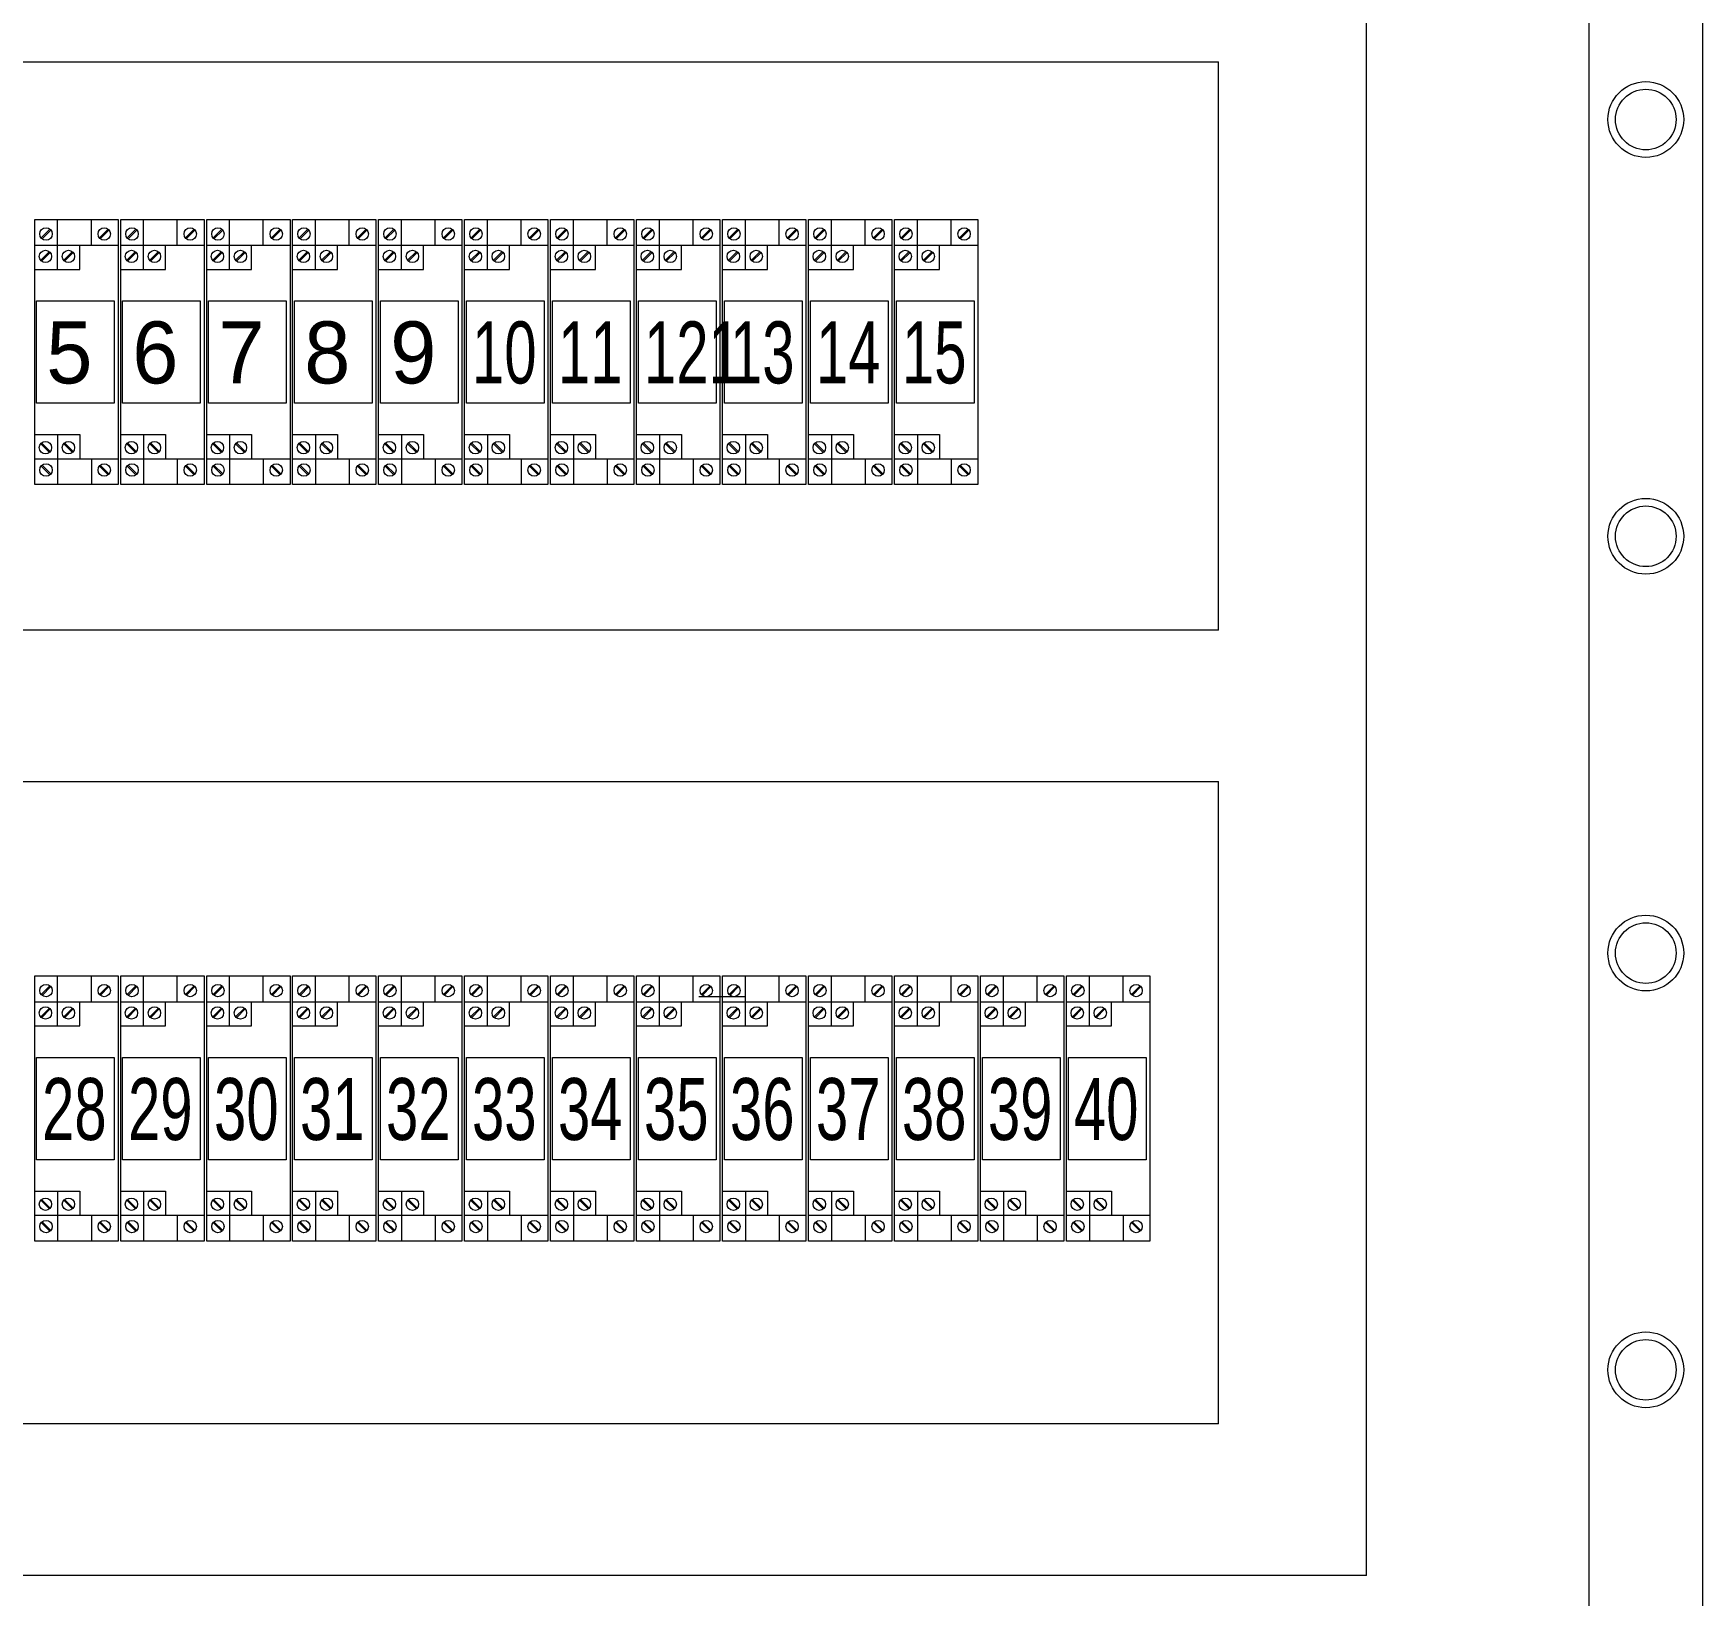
# Model space of a CAD drawing. Header units: millimetres. Extents: x 43457 to 72822, y 60284 to 123188.
# Drawn here: x 44934.1 to 45374.7, y 61870.8 to 62283.1 of the extents above; entities that cross this region are included whole.
import ezdxf

# ---------------------------------------------------------------- set-up
doc = ezdxf.new("R2010")
doc.units = ezdxf.units.MM
doc.header["$LTSCALE"] = 10
doc.layers.add('1轮廓实线层', color=7, linetype='Continuous', lineweight=18)
doc.layers.add('6文字层', color=3, linetype='Continuous', lineweight=18)
doc.styles.add('样式 1', font='SIMYOU.TTF', dxfattribs={"width": 0.9})

msp = doc.modelspace()

# ---------------------------------------------------------------- linework, layer by layer
at = {"layer": '1轮廓实线层'}
for p, q in [((45285.97, 61876.11), (45285.97, 62534.64)), ((44102.53, 62275.64), (45246.97, 62275.64)), ((45246.97, 62125.64), (45246.97, 62275.64)), ((45246.97, 62125.64), (44102.53, 62125.64)), ((44102.53, 62085.64), (45246.97, 62085.64)), ((45246.97, 61916.1), (45246.97, 62085.64)), ((45246.97, 61916.1), (44102.53, 61916.1)), ((45285.97, 61876.11), (44063.53, 61876.11))]:
    msp.add_line(p, q, dxfattribs=at)
at = {"layer": '1轮廓实线层', "lineweight": 13}
for p, q in [((44934.41, 62234.01), (44956.41, 62234.01)), ((44934.41, 62164.01), (44934.41, 62234.01)), ((44940.44, 62228.33), (44940.44, 62234.01)), ((44949.36, 62227.18), (44949.36, 62234.01)), ((44956.41, 62234.01), (44956.41, 62164.01)), ((44957.11, 62234.01), (44979.11, 62234.01)), ((44957.11, 62164.01), (44957.11, 62234.01)), ((44963.14, 62228.33), (44963.14, 62234.01)), ((44972.06, 62227.18), (44972.06, 62234.01)), ((44979.11, 62234.01), (44979.11, 62164.01)), ((44979.81, 62234.01), (45001.81, 62234.01)), ((44979.81, 62164.01), (44979.81, 62234.01)), ((44985.84, 62228.33), (44985.84, 62234.01)), ((44994.76, 62227.18), (44994.76, 62234.01)), ((45001.81, 62234.01), (45001.81, 62164.01)), ((45002.51, 62234.01), (45024.51, 62234.01)), ((45002.51, 62164.01), (45002.51, 62234.01)), ((45008.54, 62228.33), (45008.54, 62234.01)), ((45017.46, 62227.18), (45017.46, 62234.01)), ((45024.51, 62234.01), (45024.51, 62164.01)), ((45025.21, 62234.01), (45047.21, 62234.01)), ((45025.21, 62164.01), (45025.21, 62234.01)), ((45031.24, 62228.33), (45031.24, 62234.01)), ((45040.16, 62227.18), (45040.16, 62234.01)), ((45047.21, 62234.01), (45047.21, 62164.01)), ((45047.91, 62234.01), (45069.91, 62234.01)), ((45047.91, 62164.01), (45047.91, 62234.01)), ((45053.95, 62228.33), (45053.95, 62234.01)), ((45062.86, 62227.18), (45062.86, 62234.01)), ((45069.91, 62234.01), (45069.91, 62164.01)), ((45070.61, 62234.01), (45092.61, 62234.01)), ((45070.61, 62164.01), (45070.61, 62234.01)), ((45076.65, 62228.33), (45076.65, 62234.01)), ((45085.56, 62227.18), (45085.56, 62234.01)), ((45092.61, 62234.01), (45092.61, 62164.01)), ((45093.31, 62234.01), (45115.31, 62234.01)), ((45093.31, 62164.01), (45093.31, 62234.01)), ((45099.35, 62228.33), (45099.35, 62234.01)), ((45108.26, 62227.18), (45108.26, 62234.01)), ((45115.31, 62234.01), (45115.31, 62164.01)), ((45116.01, 62234.01), (45138.01, 62234.01)), ((45116.01, 62164.01), (45116.01, 62234.01)), ((45122.05, 62228.33), (45122.05, 62234.01)), ((45130.96, 62227.18), (45130.96, 62234.01)), ((45138.01, 62234.01), (45138.01, 62164.01)), ((45138.71, 62234.01), (45160.71, 62234.01)), ((45138.71, 62164.01), (45138.71, 62234.01)), ((45144.75, 62228.33), (45144.75, 62234.01)), ((45153.66, 62227.18), (45153.66, 62234.01)), ((45160.71, 62234.01), (45160.71, 62164.01)), ((45161.41, 62234.01), (45183.41, 62234.01)), ((45161.41, 62164.01), (45161.41, 62234.01)), ((45167.45, 62228.33), (45167.45, 62234.01)), ((45176.36, 62227.18), (45176.36, 62234.01)), ((45183.41, 62234.01), (45183.41, 62164.01)), ((44936.14, 62229.11), (44938.44, 62231.41)), ((44936.34, 62228.91), (44938.64, 62231.2)), ((44951.52, 62229.11), (44953.82, 62231.41)), ((44951.72, 62228.91), (44954.02, 62231.2)), ((44958.84, 62229.11), (44961.14, 62231.41)), ((44959.04, 62228.91), (44961.34, 62231.2)), ((44974.22, 62229.11), (44976.52, 62231.41)), ((44974.42, 62228.91), (44976.72, 62231.2)), ((44981.54, 62229.11), (44983.84, 62231.41)), ((44981.74, 62228.91), (44984.04, 62231.2)), ((44996.92, 62229.11), (44999.22, 62231.41)), ((44997.13, 62228.91), (44999.42, 62231.2)), ((45004.24, 62229.11), (45006.54, 62231.41)), ((45004.45, 62228.91), (45006.74, 62231.2)), ((45019.62, 62229.11), (45021.92, 62231.41)), ((45019.83, 62228.91), (45022.12, 62231.2)), ((45026.94, 62229.11), (45029.24, 62231.41)), ((45027.15, 62228.91), (45029.44, 62231.2)), ((45042.32, 62229.11), (45044.62, 62231.41)), ((45042.53, 62228.91), (45044.82, 62231.2)), ((45049.64, 62229.11), (45051.94, 62231.41)), ((45049.85, 62228.91), (45052.14, 62231.2)), ((45065.03, 62229.11), (45067.32, 62231.41)), ((45065.23, 62228.91), (45067.52, 62231.2)), ((45072.35, 62229.11), (45074.64, 62231.41)), ((45072.55, 62228.91), (45074.84, 62231.2)), ((45087.73, 62229.11), (45090.02, 62231.41)), ((45087.93, 62228.91), (45090.23, 62231.2)), ((45095.05, 62229.11), (45097.34, 62231.41)), ((45095.25, 62228.91), (45097.55, 62231.2)), ((45110.43, 62229.11), (45112.72, 62231.41)), ((45110.63, 62228.91), (45112.93, 62231.2)), ((45117.75, 62229.11), (45120.04, 62231.41)), ((45117.95, 62228.91), (45120.25, 62231.2)), ((45133.13, 62229.11), (45135.42, 62231.41)), ((45133.33, 62228.91), (45135.63, 62231.2)), ((45140.45, 62229.11), (45142.74, 62231.41)), ((45140.65, 62228.91), (45142.95, 62231.2)), ((45155.83, 62229.11), (45158.13, 62231.41)), ((45156.03, 62228.91), (45158.33, 62231.2)), ((45163.15, 62229.11), (45165.45, 62231.41)), ((45163.35, 62228.91), (45165.65, 62231.2)), ((45178.53, 62229.11), (45180.83, 62231.41)), ((45178.73, 62228.91), (45181.03, 62231.2)), ((44934.41, 62227.18), (44956.41, 62227.18)), ((44935.99, 62223.21), (44938.29, 62225.5)), ((44936.2, 62223), (44938.49, 62225.3)), ((44940.44, 62220.83), (44940.44, 62228.33)), ((44942.06, 62223.21), (44944.35, 62225.5)), ((44942.26, 62223), (44944.56, 62225.3)), ((44946.28, 62220.83), (44946.28, 62227.18)), ((44957.11, 62227.18), (44979.11, 62227.18)), ((44958.69, 62223.21), (44960.99, 62225.5)), ((44958.9, 62223), (44961.19, 62225.3)), ((44963.14, 62220.83), (44963.14, 62228.33)), ((44964.76, 62223.21), (44967.05, 62225.5)), ((44964.96, 62223), (44967.26, 62225.3)), ((44968.98, 62220.83), (44968.98, 62227.18)), ((44979.81, 62227.18), (45001.81, 62227.18)), ((44981.4, 62223.21), (44983.69, 62225.5)), ((44981.6, 62223), (44983.9, 62225.3)), ((44985.84, 62220.83), (44985.84, 62228.33)), ((44987.46, 62223.21), (44989.76, 62225.5)), ((44987.66, 62223), (44989.96, 62225.3)), ((44991.68, 62220.83), (44991.68, 62227.18)), ((45002.51, 62227.18), (45024.51, 62227.18)), ((45004.1, 62223.21), (45006.39, 62225.5)), ((45004.3, 62223), (45006.6, 62225.3)), ((45008.54, 62220.83), (45008.54, 62228.33)), ((45010.16, 62223.21), (45012.46, 62225.5)), ((45010.36, 62223), (45012.66, 62225.3)), ((45014.38, 62220.83), (45014.38, 62227.18)), ((45025.21, 62227.18), (45047.21, 62227.18)), ((45026.8, 62223.21), (45029.09, 62225.5)), ((45027, 62223), (45029.3, 62225.3)), ((45031.24, 62220.83), (45031.24, 62228.33)), ((45032.86, 62223.21), (45035.16, 62225.5)), ((45033.06, 62223), (45035.36, 62225.3)), ((45037.08, 62220.83), (45037.08, 62227.18)), ((45047.91, 62227.18), (45069.91, 62227.18)), ((45049.5, 62223.21), (45051.8, 62225.5)), ((45049.7, 62223), (45052, 62225.3)), ((45053.95, 62220.83), (45053.95, 62228.33)), ((45055.56, 62223.21), (45057.86, 62225.5)), ((45055.76, 62223), (45058.06, 62225.3)), ((45059.78, 62220.83), (45059.78, 62227.18)), ((45070.61, 62227.18), (45092.61, 62227.18)), ((45072.2, 62223.21), (45074.5, 62225.5)), ((45072.4, 62223), (45074.7, 62225.3)), ((45076.65, 62220.83), (45076.65, 62228.33)), ((45078.26, 62223.21), (45080.56, 62225.5)), ((45078.46, 62223), (45080.76, 62225.3)), ((45082.49, 62220.83), (45082.49, 62227.18)), ((45093.31, 62227.18), (45115.31, 62227.18)), ((45094.9, 62223.21), (45097.2, 62225.5)), ((45095.1, 62223), (45097.4, 62225.3)), ((45099.35, 62220.83), (45099.35, 62228.33)), ((45100.96, 62223.21), (45103.26, 62225.5)), ((45101.16, 62223), (45103.46, 62225.3)), ((45105.19, 62220.83), (45105.19, 62227.18)), ((45116.01, 62227.18), (45138.01, 62227.18)), ((45117.6, 62223.21), (45119.9, 62225.5)), ((45117.8, 62223), (45120.1, 62225.3)), ((45122.05, 62220.83), (45122.05, 62228.33)), ((45123.66, 62223.21), (45125.96, 62225.5)), ((45123.86, 62223), (45126.16, 62225.3)), ((45127.89, 62220.83), (45127.89, 62227.18)), ((45138.71, 62227.18), (45160.71, 62227.18)), ((45140.3, 62223.21), (45142.6, 62225.5)), ((45140.5, 62223), (45142.8, 62225.3)), ((45144.75, 62220.83), (45144.75, 62228.33)), ((45146.36, 62223.21), (45148.66, 62225.5)), ((45146.56, 62223), (45148.86, 62225.3)), ((45150.59, 62220.83), (45150.59, 62227.18)), ((45161.41, 62227.18), (45183.41, 62227.18)), ((45163, 62223.21), (45165.3, 62225.5)), ((45163.2, 62223), (45165.5, 62225.3)), ((45167.45, 62220.83), (45167.45, 62228.33)), ((45169.06, 62223.21), (45171.36, 62225.5)), ((45169.26, 62223), (45171.56, 62225.3)), ((45173.29, 62220.83), (45173.29, 62227.18)), ((44934.41, 62220.83), (44946.28, 62220.83)), ((44957.11, 62220.83), (44968.98, 62220.83)), ((44979.81, 62220.83), (44991.68, 62220.83)), ((45002.51, 62220.83), (45014.38, 62220.83)), ((45025.21, 62220.83), (45037.08, 62220.83)), ((45047.91, 62220.83), (45059.78, 62220.83)), ((45070.61, 62220.83), (45082.49, 62220.83)), ((45093.31, 62220.83), (45105.19, 62220.83)), ((45116.01, 62220.83), (45127.89, 62220.83)), ((45138.71, 62220.83), (45150.59, 62220.83)), ((45161.41, 62220.83), (45173.29, 62220.83)), ((44934.41, 62177.2), (44946.28, 62177.2)), ((44940.44, 62177.2), (44940.44, 62169.7)), ((44946.28, 62177.2), (44946.28, 62170.85)), ((44957.11, 62177.2), (44968.98, 62177.2)), ((44963.14, 62177.2), (44963.14, 62169.7)), ((44968.98, 62177.2), (44968.98, 62170.85)), ((44979.81, 62177.2), (44991.68, 62177.2)), ((44985.84, 62177.2), (44985.84, 62169.7)), ((44991.68, 62177.2), (44991.68, 62170.85)), ((45002.51, 62177.2), (45014.38, 62177.2)), ((45008.54, 62177.2), (45008.54, 62169.7)), ((45014.38, 62177.2), (45014.38, 62170.85)), ((45025.21, 62177.2), (45037.08, 62177.2)), ((45031.24, 62177.2), (45031.24, 62169.7)), ((45037.08, 62177.2), (45037.08, 62170.85)), ((45047.91, 62177.2), (45059.78, 62177.2)), ((45053.95, 62177.2), (45053.95, 62169.7)), ((45059.78, 62177.2), (45059.78, 62170.85)), ((45070.61, 62177.2), (45082.49, 62177.2)), ((45076.65, 62177.2), (45076.65, 62169.7)), ((45082.49, 62177.2), (45082.49, 62170.85)), ((45093.31, 62177.2), (45105.19, 62177.2)), ((45099.35, 62177.2), (45099.35, 62169.7)), ((45105.19, 62177.2), (45105.19, 62170.85)), ((45116.01, 62177.2), (45127.89, 62177.2)), ((45122.05, 62177.2), (45122.05, 62169.7)), ((45127.89, 62177.2), (45127.89, 62170.85)), ((45138.71, 62177.2), (45150.59, 62177.2)), ((45144.75, 62177.2), (45144.75, 62169.7)), ((45150.59, 62177.2), (45150.59, 62170.85)), ((45161.41, 62177.2), (45173.29, 62177.2)), ((45167.45, 62177.2), (45167.45, 62169.7)), ((45173.29, 62177.2), (45173.29, 62170.85)), ((44935.99, 62174.82), (44938.29, 62172.52)), ((44936.2, 62175.02), (44938.49, 62172.73)), ((44942.06, 62174.82), (44944.35, 62172.52)), ((44942.26, 62175.02), (44944.56, 62172.73)), ((44958.69, 62174.82), (44960.99, 62172.52)), ((44958.9, 62175.02), (44961.19, 62172.73)), ((44964.76, 62174.82), (44967.05, 62172.52)), ((44964.96, 62175.02), (44967.26, 62172.73)), ((44981.4, 62174.82), (44983.69, 62172.52)), ((44981.6, 62175.02), (44983.9, 62172.73)), ((44987.46, 62174.82), (44989.76, 62172.52)), ((44987.66, 62175.02), (44989.96, 62172.73)), ((45004.1, 62174.82), (45006.39, 62172.52)), ((45004.3, 62175.02), (45006.6, 62172.73)), ((45010.16, 62174.82), (45012.46, 62172.52)), ((45010.36, 62175.02), (45012.66, 62172.73)), ((45026.8, 62174.82), (45029.09, 62172.52)), ((45027, 62175.02), (45029.3, 62172.73)), ((45032.86, 62174.82), (45035.16, 62172.52)), ((45033.06, 62175.02), (45035.36, 62172.73)), ((45049.5, 62174.82), (45051.8, 62172.52)), ((45049.7, 62175.02), (45052, 62172.73)), ((45055.56, 62174.82), (45057.86, 62172.52)), ((45055.76, 62175.02), (45058.06, 62172.73)), ((45072.2, 62174.82), (45074.5, 62172.52)), ((45072.4, 62175.02), (45074.7, 62172.73)), ((45078.26, 62174.82), (45080.56, 62172.52)), ((45078.46, 62175.02), (45080.76, 62172.73)), ((45094.9, 62174.82), (45097.2, 62172.52)), ((45095.1, 62175.02), (45097.4, 62172.73)), ((45100.96, 62174.82), (45103.26, 62172.52)), ((45101.16, 62175.02), (45103.46, 62172.73)), ((45117.6, 62174.82), (45119.9, 62172.52)), ((45117.8, 62175.02), (45120.1, 62172.73)), ((45123.66, 62174.82), (45125.96, 62172.52)), ((45123.86, 62175.02), (45126.16, 62172.73)), ((45140.3, 62174.82), (45142.6, 62172.52)), ((45140.5, 62175.02), (45142.8, 62172.73)), ((45146.36, 62174.82), (45148.66, 62172.52)), ((45146.56, 62175.02), (45148.86, 62172.73)), ((45163, 62174.82), (45165.3, 62172.52)), ((45163.2, 62175.02), (45165.5, 62172.73)), ((45169.06, 62174.82), (45171.36, 62172.52)), ((45169.26, 62175.02), (45171.56, 62172.73)), ((44934.41, 62170.85), (44956.41, 62170.85)), ((44936.14, 62168.92), (44938.44, 62166.62)), ((44936.34, 62169.12), (44938.64, 62166.83)), ((44940.44, 62169.7), (44940.44, 62164.01)), ((44949.36, 62170.85), (44949.36, 62164.01)), ((44951.52, 62168.92), (44953.82, 62166.62)), ((44951.72, 62169.12), (44954.02, 62166.83)), ((44957.11, 62170.85), (44979.11, 62170.85)), ((44958.84, 62168.92), (44961.14, 62166.62)), ((44959.04, 62169.12), (44961.34, 62166.83)), ((44963.14, 62169.7), (44963.14, 62164.01)), ((44972.06, 62170.85), (44972.06, 62164.01)), ((44974.22, 62168.92), (44976.52, 62166.62)), ((44974.42, 62169.12), (44976.72, 62166.83)), ((44979.81, 62170.85), (45001.81, 62170.85)), ((44981.54, 62168.92), (44983.84, 62166.62)), ((44981.74, 62169.12), (44984.04, 62166.83)), ((44985.84, 62169.7), (44985.84, 62164.01)), ((44994.76, 62170.85), (44994.76, 62164.01)), ((44996.92, 62168.92), (44999.22, 62166.62)), ((44997.13, 62169.12), (44999.42, 62166.83)), ((45002.51, 62170.85), (45024.51, 62170.85)), ((45004.24, 62168.92), (45006.54, 62166.62)), ((45004.45, 62169.12), (45006.74, 62166.83)), ((45008.54, 62169.7), (45008.54, 62164.01)), ((45017.46, 62170.85), (45017.46, 62164.01)), ((45019.62, 62168.92), (45021.92, 62166.62)), ((45019.83, 62169.12), (45022.12, 62166.83)), ((45025.21, 62170.85), (45047.21, 62170.85)), ((45026.94, 62168.92), (45029.24, 62166.62)), ((45027.15, 62169.12), (45029.44, 62166.83)), ((45031.24, 62169.7), (45031.24, 62164.01)), ((45040.16, 62170.85), (45040.16, 62164.01)), ((45042.32, 62168.92), (45044.62, 62166.62)), ((45042.53, 62169.12), (45044.82, 62166.83)), ((45047.91, 62170.85), (45069.91, 62170.85)), ((45049.64, 62168.92), (45051.94, 62166.62)), ((45049.85, 62169.12), (45052.14, 62166.83)), ((45053.95, 62169.7), (45053.95, 62164.01)), ((45062.86, 62170.85), (45062.86, 62164.01)), ((45065.03, 62168.92), (45067.32, 62166.62)), ((45065.23, 62169.12), (45067.52, 62166.83)), ((45070.61, 62170.85), (45092.61, 62170.85)), ((45072.35, 62168.92), (45074.64, 62166.62)), ((45072.55, 62169.12), (45074.84, 62166.83)), ((45076.65, 62169.7), (45076.65, 62164.01)), ((45085.56, 62170.85), (45085.56, 62164.01)), ((45087.73, 62168.92), (45090.02, 62166.62)), ((45087.93, 62169.12), (45090.23, 62166.83)), ((45093.31, 62170.85), (45115.31, 62170.85)), ((45095.05, 62168.92), (45097.34, 62166.62)), ((45095.25, 62169.12), (45097.55, 62166.83)), ((45099.35, 62169.7), (45099.35, 62164.01)), ((45108.26, 62170.85), (45108.26, 62164.01)), ((45110.43, 62168.92), (45112.72, 62166.62)), ((45110.63, 62169.12), (45112.93, 62166.83)), ((45116.01, 62170.85), (45138.01, 62170.85)), ((45117.75, 62168.92), (45120.04, 62166.62)), ((45117.95, 62169.12), (45120.25, 62166.83)), ((45122.05, 62169.7), (45122.05, 62164.01)), ((45130.96, 62170.85), (45130.96, 62164.01)), ((45133.13, 62168.92), (45135.42, 62166.62)), ((45133.33, 62169.12), (45135.63, 62166.83)), ((45138.71, 62170.85), (45160.71, 62170.85)), ((45140.45, 62168.92), (45142.74, 62166.62)), ((45140.65, 62169.12), (45142.95, 62166.83)), ((45144.75, 62169.7), (45144.75, 62164.01)), ((45153.66, 62170.85), (45153.66, 62164.01)), ((45155.83, 62168.92), (45158.13, 62166.62)), ((45156.03, 62169.12), (45158.33, 62166.83)), ((45161.41, 62170.85), (45183.41, 62170.85)), ((45163.15, 62168.92), (45165.45, 62166.62)), ((45163.35, 62169.12), (45165.65, 62166.83)), ((45167.45, 62169.7), (45167.45, 62164.01)), ((45176.36, 62170.85), (45176.36, 62164.01)), ((45178.53, 62168.92), (45180.83, 62166.62)), ((45178.73, 62169.12), (45181.03, 62166.83)), ((44956.41, 62164.01), (44934.41, 62164.01)), ((44979.11, 62164.01), (44957.11, 62164.01)), ((45001.81, 62164.01), (44979.81, 62164.01)), ((45024.51, 62164.01), (45002.51, 62164.01)), ((45047.21, 62164.01), (45025.21, 62164.01)), ((45069.91, 62164.01), (45047.91, 62164.01)), ((45092.61, 62164.01), (45070.61, 62164.01)), ((45115.31, 62164.01), (45093.31, 62164.01)), ((45138.01, 62164.01), (45116.01, 62164.01)), ((45160.71, 62164.01), (45138.71, 62164.01)), ((45183.41, 62164.01), (45161.41, 62164.01)), ((44934.41, 62034.32), (44956.41, 62034.32)), ((44934.41, 61964.32), (44934.41, 62034.32)), ((44936.14, 62029.41), (44938.44, 62031.71)), ((44936.34, 62029.21), (44938.64, 62031.51)), ((44940.44, 62028.64), (44940.44, 62034.32)), ((44949.36, 62027.49), (44949.36, 62034.32)), ((44951.52, 62029.41), (44953.82, 62031.71)), ((44951.72, 62029.21), (44954.02, 62031.51)), ((44956.41, 62034.32), (44956.41, 61964.32)), ((44957.11, 62034.32), (44979.11, 62034.32)), ((44957.11, 61964.32), (44957.11, 62034.32)), ((44958.84, 62029.41), (44961.14, 62031.71)), ((44959.04, 62029.21), (44961.34, 62031.51)), ((44963.14, 62028.64), (44963.14, 62034.32)), ((44972.06, 62027.49), (44972.06, 62034.32)), ((44974.22, 62029.41), (44976.52, 62031.71)), ((44974.42, 62029.21), (44976.72, 62031.51)), ((44979.11, 62034.32), (44979.11, 61964.32)), ((44979.81, 62034.32), (45001.81, 62034.32)), ((44979.81, 61964.32), (44979.81, 62034.32)), ((44981.54, 62029.41), (44983.84, 62031.71)), ((44981.74, 62029.21), (44984.04, 62031.51)), ((44985.84, 62028.64), (44985.84, 62034.32)), ((44994.76, 62027.49), (44994.76, 62034.32)), ((44996.92, 62029.41), (44999.22, 62031.71)), ((44997.13, 62029.21), (44999.42, 62031.51)), ((45001.81, 62034.32), (45001.81, 61964.32)), ((45002.51, 62034.32), (45024.51, 62034.32)), ((45002.51, 61964.32), (45002.51, 62034.32)), ((45004.24, 62029.41), (45006.54, 62031.71)), ((45004.45, 62029.21), (45006.74, 62031.51)), ((45008.54, 62028.64), (45008.54, 62034.32)), ((45017.46, 62027.49), (45017.46, 62034.32)), ((45019.62, 62029.41), (45021.92, 62031.71)), ((45019.83, 62029.21), (45022.12, 62031.51)), ((45024.51, 62034.32), (45024.51, 61964.32)), ((45025.21, 62034.32), (45047.21, 62034.32)), ((45025.21, 61964.32), (45025.21, 62034.32)), ((45026.94, 62029.41), (45029.24, 62031.71)), ((45027.15, 62029.21), (45029.44, 62031.51)), ((45031.24, 62028.64), (45031.24, 62034.32)), ((45040.16, 62027.49), (45040.16, 62034.32)), ((45042.32, 62029.41), (45044.62, 62031.71)), ((45042.53, 62029.21), (45044.82, 62031.51)), ((45047.21, 62034.32), (45047.21, 61964.32)), ((45047.91, 62034.32), (45069.91, 62034.32)), ((45047.91, 61964.32), (45047.91, 62034.32)), ((45049.64, 62029.41), (45051.94, 62031.71)), ((45049.85, 62029.21), (45052.14, 62031.51)), ((45053.95, 62028.64), (45053.95, 62034.32)), ((45062.86, 62027.49), (45062.86, 62034.32)), ((45065.03, 62029.41), (45067.32, 62031.71)), ((45065.23, 62029.21), (45067.52, 62031.51)), ((45069.91, 62034.32), (45069.91, 61964.32)), ((45070.61, 62034.32), (45092.61, 62034.32)), ((45070.61, 61964.32), (45070.61, 62034.32)), ((45072.35, 62029.41), (45074.64, 62031.71)), ((45072.55, 62029.21), (45074.84, 62031.51)), ((45076.65, 62028.64), (45076.65, 62034.32)), ((45085.56, 62027.49), (45085.56, 62034.32)), ((45087.73, 62029.41), (45090.02, 62031.71)), ((45087.93, 62029.21), (45090.23, 62031.51)), ((45092.61, 62034.32), (45092.61, 61964.32)), ((45093.31, 62034.32), (45115.31, 62034.32)), ((45093.31, 61964.32), (45093.31, 62034.32)), ((45095.05, 62029.41), (45097.34, 62031.71)), ((45095.25, 62029.21), (45097.55, 62031.51)), ((45099.35, 62028.64), (45099.35, 62034.32)), ((45108.26, 62027.49), (45108.26, 62034.32)), ((45110.43, 62029.41), (45112.72, 62031.71)), ((45110.63, 62029.21), (45112.93, 62031.51)), ((45115.31, 62034.32), (45115.31, 61964.32)), ((45116.01, 62034.32), (45138.01, 62034.32)), ((45116.01, 61964.32), (45116.01, 62034.32)), ((45117.75, 62029.41), (45120.04, 62031.71)), ((45117.95, 62029.21), (45120.25, 62031.51)), ((45122.05, 62028.64), (45122.05, 62034.32)), ((45130.96, 62027.49), (45130.96, 62034.32)), ((45133.13, 62029.41), (45135.42, 62031.71)), ((45133.33, 62029.21), (45135.63, 62031.51)), ((45138.01, 62034.32), (45138.01, 61964.32)), ((45138.71, 62034.32), (45160.71, 62034.32)), ((45138.71, 61964.32), (45138.71, 62034.32)), ((45140.45, 62029.41), (45142.74, 62031.71)), ((45140.65, 62029.21), (45142.95, 62031.51)), ((45144.75, 62028.64), (45144.75, 62034.32)), ((45153.66, 62027.49), (45153.66, 62034.32)), ((45155.83, 62029.41), (45158.13, 62031.71)), ((45156.03, 62029.21), (45158.33, 62031.51)), ((45160.71, 62034.32), (45160.71, 61964.32)), ((45161.41, 62034.32), (45183.41, 62034.32)), ((45161.41, 61964.32), (45161.41, 62034.32)), ((45163.15, 62029.41), (45165.45, 62031.71)), ((45163.35, 62029.21), (45165.65, 62031.51)), ((45167.45, 62028.64), (45167.45, 62034.32)), ((45176.36, 62027.49), (45176.36, 62034.32)), ((45178.53, 62029.41), (45180.83, 62031.71)), ((45178.73, 62029.21), (45181.03, 62031.51)), ((45183.41, 62034.32), (45183.41, 61964.32)), ((45184.11, 62034.32), (45206.11, 62034.32)), ((45184.11, 61964.32), (45184.11, 62034.32)), ((45185.85, 62029.41), (45188.15, 62031.71)), ((45186.05, 62029.21), (45188.35, 62031.51)), ((45190.15, 62028.64), (45190.15, 62034.32)), ((45199.06, 62027.49), (45199.06, 62034.32)), ((45201.23, 62029.41), (45203.53, 62031.71)), ((45201.43, 62029.21), (45203.73, 62031.51)), ((45206.11, 62034.32), (45206.11, 61964.32)), ((45206.81, 62034.32), (45228.81, 62034.32)), ((45206.81, 61964.32), (45206.81, 62034.32)), ((45208.55, 62029.41), (45210.85, 62031.71)), ((45208.75, 62029.21), (45211.05, 62031.51)), ((45212.85, 62028.64), (45212.85, 62034.32)), ((45221.76, 62027.49), (45221.76, 62034.32)), ((45223.93, 62029.41), (45226.23, 62031.71)), ((45224.13, 62029.21), (45226.43, 62031.51)), ((45228.81, 62034.32), (45228.81, 61964.32)), ((44934.41, 62027.49), (44956.41, 62027.49)), ((44940.44, 62021.14), (44940.44, 62028.64)), ((44946.28, 62021.14), (44946.28, 62027.49)), ((44957.11, 62027.49), (44979.11, 62027.49)), ((44963.14, 62021.14), (44963.14, 62028.64)), ((44968.98, 62021.14), (44968.98, 62027.49)), ((44979.81, 62027.49), (45001.81, 62027.49)), ((44985.84, 62021.14), (44985.84, 62028.64)), ((44991.68, 62021.14), (44991.68, 62027.49)), ((45002.51, 62027.49), (45024.51, 62027.49)), ((45008.54, 62021.14), (45008.54, 62028.64)), ((45014.38, 62021.14), (45014.38, 62027.49)), ((45025.21, 62027.49), (45047.21, 62027.49)), ((45031.24, 62021.14), (45031.24, 62028.64)), ((45037.08, 62021.14), (45037.08, 62027.49)), ((45047.91, 62027.49), (45069.91, 62027.49)), ((45053.95, 62021.14), (45053.95, 62028.64)), ((45059.78, 62021.14), (45059.78, 62027.49)), ((45070.61, 62027.49), (45092.61, 62027.49)), ((45076.65, 62021.14), (45076.65, 62028.64)), ((45082.49, 62021.14), (45082.49, 62027.49)), ((45093.31, 62027.49), (45115.31, 62027.49)), ((45099.35, 62021.14), (45099.35, 62028.64)), ((45105.19, 62021.14), (45105.19, 62027.49)), ((45118.72, 62028.78), (45109.72, 62028.78)), ((45119.96, 62028.78), (45110.96, 62028.78)), ((45122, 62028.78), (45113, 62028.78)), ((45116.01, 62027.49), (45138.01, 62027.49)), ((45122.05, 62021.14), (45122.05, 62028.64)), ((45127.89, 62021.14), (45127.89, 62027.49)), ((45138.71, 62027.49), (45160.71, 62027.49)), ((45144.75, 62021.14), (45144.75, 62028.64)), ((45150.59, 62021.14), (45150.59, 62027.49)), ((45161.41, 62027.49), (45183.41, 62027.49)), ((45167.45, 62021.14), (45167.45, 62028.64)), ((45173.29, 62021.14), (45173.29, 62027.49)), ((45184.11, 62027.49), (45206.11, 62027.49)), ((45190.15, 62021.14), (45190.15, 62028.64)), ((45195.99, 62021.14), (45195.99, 62027.49)), ((45206.81, 62027.49), (45228.81, 62027.49)), ((45212.85, 62021.14), (45212.85, 62028.64)), ((45218.69, 62021.14), (45218.69, 62027.49)), ((44935.99, 62023.51), (44938.29, 62025.81)), ((44936.2, 62023.31), (44938.49, 62025.61)), ((44942.06, 62023.51), (44944.35, 62025.81)), ((44942.26, 62023.31), (44944.56, 62025.61)), ((44958.69, 62023.51), (44960.99, 62025.81)), ((44958.9, 62023.31), (44961.19, 62025.61)), ((44964.76, 62023.51), (44967.05, 62025.81)), ((44964.96, 62023.31), (44967.26, 62025.61)), ((44981.4, 62023.51), (44983.69, 62025.81)), ((44981.6, 62023.31), (44983.9, 62025.61)), ((44987.46, 62023.51), (44989.76, 62025.81)), ((44987.66, 62023.31), (44989.96, 62025.61)), ((45004.1, 62023.51), (45006.39, 62025.81)), ((45004.3, 62023.31), (45006.6, 62025.61)), ((45010.16, 62023.51), (45012.46, 62025.81)), ((45010.36, 62023.31), (45012.66, 62025.61)), ((45026.8, 62023.51), (45029.09, 62025.81)), ((45027, 62023.31), (45029.3, 62025.61)), ((45032.86, 62023.51), (45035.16, 62025.81)), ((45033.06, 62023.31), (45035.36, 62025.61)), ((45049.5, 62023.51), (45051.8, 62025.81)), ((45049.7, 62023.31), (45052, 62025.61)), ((45055.56, 62023.51), (45057.86, 62025.81)), ((45055.76, 62023.31), (45058.06, 62025.61)), ((45072.2, 62023.51), (45074.5, 62025.81)), ((45072.4, 62023.31), (45074.7, 62025.61)), ((45078.26, 62023.51), (45080.56, 62025.81)), ((45078.46, 62023.31), (45080.76, 62025.61)), ((45094.9, 62023.51), (45097.2, 62025.81)), ((45095.1, 62023.31), (45097.4, 62025.61)), ((45100.96, 62023.51), (45103.26, 62025.81)), ((45101.16, 62023.31), (45103.46, 62025.61)), ((45117.6, 62023.51), (45119.9, 62025.81)), ((45117.8, 62023.31), (45120.1, 62025.61)), ((45123.66, 62023.51), (45125.96, 62025.81)), ((45123.86, 62023.31), (45126.16, 62025.61)), ((45140.3, 62023.51), (45142.6, 62025.81)), ((45140.5, 62023.31), (45142.8, 62025.61)), ((45146.36, 62023.51), (45148.66, 62025.81)), ((45146.56, 62023.31), (45148.86, 62025.61)), ((45163, 62023.51), (45165.3, 62025.81)), ((45163.2, 62023.31), (45165.5, 62025.61)), ((45169.06, 62023.51), (45171.36, 62025.81)), ((45169.26, 62023.31), (45171.56, 62025.61)), ((45185.7, 62023.51), (45188, 62025.81)), ((45185.9, 62023.31), (45188.2, 62025.61)), ((45191.76, 62023.51), (45194.06, 62025.81)), ((45191.96, 62023.31), (45194.26, 62025.61)), ((45208.4, 62023.51), (45210.7, 62025.81)), ((45208.6, 62023.31), (45210.9, 62025.61)), ((45214.46, 62023.51), (45216.76, 62025.81)), ((45214.66, 62023.31), (45216.96, 62025.61)), ((44934.41, 62021.14), (44946.28, 62021.14)), ((44957.11, 62021.14), (44968.98, 62021.14)), ((44979.81, 62021.14), (44991.68, 62021.14)), ((45002.51, 62021.14), (45014.38, 62021.14)), ((45025.21, 62021.14), (45037.08, 62021.14)), ((45047.91, 62021.14), (45059.78, 62021.14)), ((45070.61, 62021.14), (45082.49, 62021.14)), ((45093.31, 62021.14), (45105.19, 62021.14)), ((45116.01, 62021.14), (45127.89, 62021.14)), ((45138.71, 62021.14), (45150.59, 62021.14)), ((45161.41, 62021.14), (45173.29, 62021.14)), ((45184.11, 62021.14), (45195.99, 62021.14)), ((45206.81, 62021.14), (45218.69, 62021.14)), ((44934.41, 61977.5), (44946.28, 61977.5)), ((44935.99, 61975.13), (44938.29, 61972.83)), ((44936.2, 61975.33), (44938.49, 61973.03)), ((44940.44, 61977.5), (44940.44, 61970.01)), ((44942.06, 61975.13), (44944.35, 61972.83)), ((44942.26, 61975.33), (44944.56, 61973.03)), ((44946.28, 61977.5), (44946.28, 61971.16)), ((44957.11, 61977.5), (44968.98, 61977.5)), ((44958.69, 61975.13), (44960.99, 61972.83)), ((44958.9, 61975.33), (44961.19, 61973.03)), ((44963.14, 61977.5), (44963.14, 61970.01)), ((44964.76, 61975.13), (44967.05, 61972.83)), ((44964.96, 61975.33), (44967.26, 61973.03)), ((44968.98, 61977.5), (44968.98, 61971.16)), ((44979.81, 61977.5), (44991.68, 61977.5)), ((44981.4, 61975.13), (44983.69, 61972.83)), ((44981.6, 61975.33), (44983.9, 61973.03)), ((44985.84, 61977.5), (44985.84, 61970.01)), ((44987.46, 61975.13), (44989.76, 61972.83)), ((44987.66, 61975.33), (44989.96, 61973.03)), ((44991.68, 61977.5), (44991.68, 61971.16)), ((45002.51, 61977.5), (45014.38, 61977.5)), ((45004.1, 61975.13), (45006.39, 61972.83)), ((45004.3, 61975.33), (45006.6, 61973.03)), ((45008.54, 61977.5), (45008.54, 61970.01)), ((45010.16, 61975.13), (45012.46, 61972.83)), ((45010.36, 61975.33), (45012.66, 61973.03)), ((45014.38, 61977.5), (45014.38, 61971.16)), ((45025.21, 61977.5), (45037.08, 61977.5)), ((45026.8, 61975.13), (45029.09, 61972.83)), ((45027, 61975.33), (45029.3, 61973.03)), ((45031.24, 61977.5), (45031.24, 61970.01)), ((45032.86, 61975.13), (45035.16, 61972.83)), ((45033.06, 61975.33), (45035.36, 61973.03)), ((45037.08, 61977.5), (45037.08, 61971.16)), ((45047.91, 61977.5), (45059.78, 61977.5)), ((45049.5, 61975.13), (45051.8, 61972.83)), ((45049.7, 61975.33), (45052, 61973.03)), ((45053.95, 61977.5), (45053.95, 61970.01)), ((45055.56, 61975.13), (45057.86, 61972.83)), ((45055.76, 61975.33), (45058.06, 61973.03)), ((45059.78, 61977.5), (45059.78, 61971.16)), ((45070.61, 61977.5), (45082.49, 61977.5)), ((45072.2, 61975.13), (45074.5, 61972.83)), ((45072.4, 61975.33), (45074.7, 61973.03)), ((45076.65, 61977.5), (45076.65, 61970.01)), ((45078.26, 61975.13), (45080.56, 61972.83)), ((45078.46, 61975.33), (45080.76, 61973.03)), ((45082.49, 61977.5), (45082.49, 61971.16)), ((45093.31, 61977.5), (45105.19, 61977.5)), ((45094.9, 61975.13), (45097.2, 61972.83)), ((45095.1, 61975.33), (45097.4, 61973.03)), ((45099.35, 61977.5), (45099.35, 61970.01)), ((45100.96, 61975.13), (45103.26, 61972.83)), ((45101.16, 61975.33), (45103.46, 61973.03)), ((45105.19, 61977.5), (45105.19, 61971.16)), ((45116.01, 61977.5), (45127.89, 61977.5)), ((45117.6, 61975.13), (45119.9, 61972.83)), ((45117.8, 61975.33), (45120.1, 61973.03)), ((45122.05, 61977.5), (45122.05, 61970.01)), ((45123.66, 61975.13), (45125.96, 61972.83)), ((45123.86, 61975.33), (45126.16, 61973.03)), ((45127.89, 61977.5), (45127.89, 61971.16)), ((45138.71, 61977.5), (45150.59, 61977.5)), ((45140.3, 61975.13), (45142.6, 61972.83)), ((45140.5, 61975.33), (45142.8, 61973.03)), ((45144.75, 61977.5), (45144.75, 61970.01)), ((45146.36, 61975.13), (45148.66, 61972.83)), ((45146.56, 61975.33), (45148.86, 61973.03)), ((45150.59, 61977.5), (45150.59, 61971.16)), ((45161.41, 61977.5), (45173.29, 61977.5)), ((45163, 61975.13), (45165.3, 61972.83)), ((45163.2, 61975.33), (45165.5, 61973.03)), ((45167.45, 61977.5), (45167.45, 61970.01)), ((45169.06, 61975.13), (45171.36, 61972.83)), ((45169.26, 61975.33), (45171.56, 61973.03)), ((45173.29, 61977.5), (45173.29, 61971.16)), ((45184.11, 61977.5), (45195.99, 61977.5)), ((45185.7, 61975.13), (45188, 61972.83)), ((45185.9, 61975.33), (45188.2, 61973.03)), ((45190.15, 61977.5), (45190.15, 61970.01)), ((45191.76, 61975.13), (45194.06, 61972.83)), ((45191.96, 61975.33), (45194.26, 61973.03)), ((45195.99, 61977.5), (45195.99, 61971.16)), ((45206.81, 61977.5), (45218.69, 61977.5)), ((45208.4, 61975.13), (45210.7, 61972.83)), ((45208.6, 61975.33), (45210.9, 61973.03)), ((45212.85, 61977.5), (45212.85, 61970.01)), ((45214.46, 61975.13), (45216.76, 61972.83)), ((45214.66, 61975.33), (45216.96, 61973.03)), ((45218.69, 61977.5), (45218.69, 61971.16)), ((44934.41, 61971.16), (44956.41, 61971.16)), ((44940.44, 61970.01), (44940.44, 61964.32)), ((44949.36, 61971.16), (44949.36, 61964.32)), ((44957.11, 61971.16), (44979.11, 61971.16)), ((44963.14, 61970.01), (44963.14, 61964.32)), ((44972.06, 61971.16), (44972.06, 61964.32)), ((44979.81, 61971.16), (45001.81, 61971.16)), ((44985.84, 61970.01), (44985.84, 61964.32)), ((44994.76, 61971.16), (44994.76, 61964.32)), ((45002.51, 61971.16), (45024.51, 61971.16)), ((45008.54, 61970.01), (45008.54, 61964.32)), ((45017.46, 61971.16), (45017.46, 61964.32)), ((45025.21, 61971.16), (45047.21, 61971.16)), ((45031.24, 61970.01), (45031.24, 61964.32)), ((45040.16, 61971.16), (45040.16, 61964.32)), ((45047.91, 61971.16), (45069.91, 61971.16)), ((45053.95, 61970.01), (45053.95, 61964.32)), ((45062.86, 61971.16), (45062.86, 61964.32)), ((45070.61, 61971.16), (45092.61, 61971.16)), ((45076.65, 61970.01), (45076.65, 61964.32)), ((45085.56, 61971.16), (45085.56, 61964.32)), ((45093.31, 61971.16), (45115.31, 61971.16)), ((45099.35, 61970.01), (45099.35, 61964.32)), ((45108.26, 61971.16), (45108.26, 61964.32)), ((45116.01, 61971.16), (45138.01, 61971.16)), ((45122.05, 61970.01), (45122.05, 61964.32)), ((45130.96, 61971.16), (45130.96, 61964.32)), ((45138.71, 61971.16), (45160.71, 61971.16)), ((45144.75, 61970.01), (45144.75, 61964.32)), ((45153.66, 61971.16), (45153.66, 61964.32)), ((45161.41, 61971.16), (45183.41, 61971.16)), ((45167.45, 61970.01), (45167.45, 61964.32)), ((45176.36, 61971.16), (45176.36, 61964.32)), ((45184.11, 61971.16), (45206.11, 61971.16)), ((45190.15, 61970.01), (45190.15, 61964.32)), ((45199.06, 61971.16), (45199.06, 61964.32)), ((45206.81, 61971.16), (45228.81, 61971.16)), ((45212.85, 61970.01), (45212.85, 61964.32)), ((45221.76, 61971.16), (45221.76, 61964.32)), ((44936.14, 61969.23), (44938.44, 61966.93)), ((44936.34, 61969.43), (44938.64, 61967.13)), ((44951.52, 61969.23), (44953.82, 61966.93)), ((44951.72, 61969.43), (44954.02, 61967.13)), ((44958.84, 61969.23), (44961.14, 61966.93)), ((44959.04, 61969.43), (44961.34, 61967.13)), ((44974.22, 61969.23), (44976.52, 61966.93)), ((44974.42, 61969.43), (44976.72, 61967.13)), ((44981.54, 61969.23), (44983.84, 61966.93)), ((44981.74, 61969.43), (44984.04, 61967.13)), ((44996.92, 61969.23), (44999.22, 61966.93)), ((44997.13, 61969.43), (44999.42, 61967.13)), ((45004.24, 61969.23), (45006.54, 61966.93)), ((45004.45, 61969.43), (45006.74, 61967.13)), ((45019.62, 61969.23), (45021.92, 61966.93)), ((45019.83, 61969.43), (45022.12, 61967.13)), ((45026.94, 61969.23), (45029.24, 61966.93)), ((45027.15, 61969.43), (45029.44, 61967.13)), ((45042.32, 61969.23), (45044.62, 61966.93)), ((45042.53, 61969.43), (45044.82, 61967.13)), ((45049.64, 61969.23), (45051.94, 61966.93)), ((45049.85, 61969.43), (45052.14, 61967.13)), ((45065.03, 61969.23), (45067.32, 61966.93)), ((45065.23, 61969.43), (45067.52, 61967.13)), ((45072.35, 61969.23), (45074.64, 61966.93)), ((45072.55, 61969.43), (45074.84, 61967.13)), ((45087.73, 61969.23), (45090.02, 61966.93)), ((45087.93, 61969.43), (45090.23, 61967.13)), ((45095.05, 61969.23), (45097.34, 61966.93)), ((45095.25, 61969.43), (45097.55, 61967.13)), ((45110.43, 61969.23), (45112.72, 61966.93)), ((45110.63, 61969.43), (45112.93, 61967.13)), ((45117.75, 61969.23), (45120.04, 61966.93)), ((45117.95, 61969.43), (45120.25, 61967.13)), ((45133.13, 61969.23), (45135.42, 61966.93)), ((45133.33, 61969.43), (45135.63, 61967.13)), ((45140.45, 61969.23), (45142.74, 61966.93)), ((45140.65, 61969.43), (45142.95, 61967.13)), ((45155.83, 61969.23), (45158.13, 61966.93)), ((45156.03, 61969.43), (45158.33, 61967.13)), ((45163.15, 61969.23), (45165.45, 61966.93)), ((45163.35, 61969.43), (45165.65, 61967.13)), ((45178.53, 61969.23), (45180.83, 61966.93)), ((45178.73, 61969.43), (45181.03, 61967.13)), ((45185.85, 61969.23), (45188.15, 61966.93)), ((45186.05, 61969.43), (45188.35, 61967.13)), ((45201.23, 61969.23), (45203.53, 61966.93)), ((45201.43, 61969.43), (45203.73, 61967.13)), ((45208.55, 61969.23), (45210.85, 61966.93)), ((45208.75, 61969.43), (45211.05, 61967.13)), ((45223.93, 61969.23), (45226.23, 61966.93)), ((45224.13, 61969.43), (45226.43, 61967.13)), ((44956.41, 61964.32), (44934.41, 61964.32)), ((44979.11, 61964.32), (44957.11, 61964.32)), ((45001.81, 61964.32), (44979.81, 61964.32)), ((45024.51, 61964.32), (45002.51, 61964.32)), ((45047.21, 61964.32), (45025.21, 61964.32)), ((45069.91, 61964.32), (45047.91, 61964.32)), ((45092.61, 61964.32), (45070.61, 61964.32)), ((45115.31, 61964.32), (45093.31, 61964.32)), ((45138.01, 61964.32), (45116.01, 61964.32)), ((45160.71, 61964.32), (45138.71, 61964.32)), ((45183.41, 61964.32), (45161.41, 61964.32)), ((45206.11, 61964.32), (45184.11, 61964.32)), ((45228.81, 61964.32), (45206.81, 61964.32))]:
    msp.add_line(p, q, dxfattribs=at)
at = {"layer": '1轮廓实线层'}
for points in [[(45364.75, 62605.37, -0.414214), (45374.75, 62595.37), (45374.75, 61815.37, -0.414214), (45364.75, 61805.37)], [(45334.75, 62575.37, -0.414214), (45344.75, 62565.37), (45344.75, 61845.37, -0.414214), (45334.75, 61835.37)]]:
    msp.add_lwpolyline(points, format="xyb", dxfattribs=at)
at = {"layer": '1轮廓实线层', "lineweight": 13}
for points in [[(44934.89, 62212.53), (44955.41, 62212.53), (44955.41, 62185.5), (44934.89, 62185.5)], [(44957.6, 62212.53), (44978.11, 62212.53), (44978.11, 62185.5), (44957.6, 62185.5)], [(44980.3, 62212.53), (45000.81, 62212.53), (45000.81, 62185.5), (44980.3, 62185.5)], [(45003, 62212.53), (45023.51, 62212.53), (45023.51, 62185.5), (45003, 62185.5)], [(45025.7, 62212.53), (45046.21, 62212.53), (45046.21, 62185.5), (45025.7, 62185.5)], [(45048.4, 62212.53), (45068.91, 62212.53), (45068.91, 62185.5), (45048.4, 62185.5)], [(45071.1, 62212.53), (45091.61, 62212.53), (45091.61, 62185.5), (45071.1, 62185.5)], [(45093.8, 62212.53), (45114.31, 62212.53), (45114.31, 62185.5), (45093.8, 62185.5)], [(45116.5, 62212.53), (45137.01, 62212.53), (45137.01, 62185.5), (45116.5, 62185.5)], [(45139.2, 62212.53), (45159.71, 62212.53), (45159.71, 62185.5), (45139.2, 62185.5)], [(45161.9, 62212.53), (45182.41, 62212.53), (45182.41, 62185.5), (45161.9, 62185.5)], [(44934.89, 62012.84), (44955.41, 62012.84), (44955.41, 61985.81), (44934.89, 61985.81)], [(44957.6, 62012.84), (44978.11, 62012.84), (44978.11, 61985.81), (44957.6, 61985.81)], [(44980.3, 62012.84), (45000.81, 62012.84), (45000.81, 61985.81), (44980.3, 61985.81)], [(45003, 62012.84), (45023.51, 62012.84), (45023.51, 61985.81), (45003, 61985.81)], [(45025.7, 62012.84), (45046.21, 62012.84), (45046.21, 61985.81), (45025.7, 61985.81)], [(45048.4, 62012.84), (45068.91, 62012.84), (45068.91, 61985.81), (45048.4, 61985.81)], [(45071.1, 62012.84), (45091.61, 62012.84), (45091.61, 61985.81), (45071.1, 61985.81)], [(45093.8, 62012.84), (45114.31, 62012.84), (45114.31, 61985.81), (45093.8, 61985.81)], [(45116.5, 62012.84), (45137.01, 62012.84), (45137.01, 61985.81), (45116.5, 61985.81)], [(45139.2, 62012.84), (45159.71, 62012.84), (45159.71, 61985.81), (45139.2, 61985.81)], [(45161.9, 62012.84), (45182.41, 62012.84), (45182.41, 61985.81), (45161.9, 61985.81)], [(45184.6, 62012.84), (45205.11, 62012.84), (45205.11, 61985.81), (45184.6, 61985.81)], [(45207.3, 62012.84), (45227.81, 62012.84), (45227.81, 61985.81), (45207.3, 61985.81)]]:
    msp.add_lwpolyline(points, close=True, dxfattribs=at)
at = {"layer": '1轮廓实线层'}
for centre, radius in [((45359.75, 62260.37), 10), ((45359.75, 62260.37), 8), ((45359.75, 62150.37), 10), ((45359.75, 62150.37), 8), ((45359.75, 62040.37), 10), ((45359.75, 62040.37), 8), ((45359.75, 61930.37), 10), ((45359.75, 61930.37), 8)]:
    msp.add_circle(centre, radius, dxfattribs=at)
at = {"layer": '1轮廓实线层', "lineweight": 13}
for centre in [(44937.39, 62230.16), (44952.77, 62230.16), (44960.09, 62230.16), (44975.47, 62230.16), (44982.79, 62230.16), (44998.17, 62230.16), (45005.49, 62230.16), (45020.87, 62230.16), (45028.19, 62230.16), (45043.57, 62230.16), (45050.89, 62230.16), (45066.27, 62230.16), (45073.59, 62230.16), (45088.98, 62230.16), (45096.3, 62230.16), (45111.68, 62230.16), (45119, 62230.16), (45134.38, 62230.16), (45141.7, 62230.16), (45157.08, 62230.16), (45164.4, 62230.16), (45179.78, 62230.16), (44937.24, 62224.25), (44943.31, 62224.25), (44959.94, 62224.25), (44966.01, 62224.25), (44982.65, 62224.25), (44988.71, 62224.25), (45005.35, 62224.25), (45011.41, 62224.25), (45028.05, 62224.25), (45034.11, 62224.25), (45050.75, 62224.25), (45056.81, 62224.25), (45073.45, 62224.25), (45079.51, 62224.25), (45096.15, 62224.25), (45102.21, 62224.25), (45118.85, 62224.25), (45124.91, 62224.25), (45141.55, 62224.25), (45147.61, 62224.25), (45164.25, 62224.25), (45170.31, 62224.25), (44937.24, 62173.77), (44943.31, 62173.77), (44959.94, 62173.77), (44966.01, 62173.77), (44982.65, 62173.77), (44988.71, 62173.77), (45005.35, 62173.77), (45011.41, 62173.77), (45028.05, 62173.77), (45034.11, 62173.77), (45050.75, 62173.77), (45056.81, 62173.77), (45073.45, 62173.77), (45079.51, 62173.77), (45096.15, 62173.77), (45102.21, 62173.77), (45118.85, 62173.77), (45124.91, 62173.77), (45141.55, 62173.77), (45147.61, 62173.77), (45164.25, 62173.77), (45170.31, 62173.77), (44937.39, 62167.87), (44952.77, 62167.87), (44960.09, 62167.87), (44975.47, 62167.87), (44982.79, 62167.87), (44998.17, 62167.87), (45005.49, 62167.87), (45020.87, 62167.87), (45028.19, 62167.87), (45043.57, 62167.87), (45050.89, 62167.87), (45066.27, 62167.87), (45073.59, 62167.87), (45088.98, 62167.87), (45096.3, 62167.87), (45111.68, 62167.87), (45119, 62167.87), (45134.38, 62167.87), (45141.7, 62167.87), (45157.08, 62167.87), (45164.4, 62167.87), (45179.78, 62167.87), (44937.39, 62030.46), (44952.77, 62030.46), (44960.09, 62030.46), (44975.47, 62030.46), (44982.79, 62030.46), (44998.17, 62030.46), (45005.49, 62030.46), (45020.87, 62030.46), (45028.19, 62030.46), (45043.57, 62030.46), (45050.89, 62030.46), (45066.27, 62030.46), (45073.59, 62030.46), (45088.98, 62030.46), (45096.3, 62030.46), (45111.68, 62030.46), (45119, 62030.46), (45134.38, 62030.46), (45141.7, 62030.46), (45157.08, 62030.46), (45164.4, 62030.46), (45179.78, 62030.46), (45187.1, 62030.46), (45202.48, 62030.46), (45209.8, 62030.46), (45225.18, 62030.46), (44937.24, 62024.56), (44943.31, 62024.56), (44959.94, 62024.56), (44966.01, 62024.56), (44982.65, 62024.56), (44988.71, 62024.56), (45005.35, 62024.56), (45011.41, 62024.56), (45028.05, 62024.56), (45034.11, 62024.56), (45050.75, 62024.56), (45056.81, 62024.56), (45073.45, 62024.56), (45079.51, 62024.56), (45096.15, 62024.56), (45102.21, 62024.56), (45118.85, 62024.56), (45124.91, 62024.56), (45141.55, 62024.56), (45147.61, 62024.56), (45164.25, 62024.56), (45170.31, 62024.56), (45186.95, 62024.56), (45193.01, 62024.56), (45209.65, 62024.56), (45215.71, 62024.56), (44937.24, 61974.08), (44943.31, 61974.08), (44959.94, 61974.08), (44966.01, 61974.08), (44982.65, 61974.08), (44988.71, 61974.08), (45005.35, 61974.08), (45011.41, 61974.08), (45028.05, 61974.08), (45034.11, 61974.08), (45050.75, 61974.08), (45056.81, 61974.08), (45073.45, 61974.08), (45079.51, 61974.08), (45096.15, 61974.08), (45102.21, 61974.08), (45118.85, 61974.08), (45124.91, 61974.08), (45141.55, 61974.08), (45147.61, 61974.08), (45164.25, 61974.08), (45170.31, 61974.08), (45186.95, 61974.08), (45193.01, 61974.08), (45209.65, 61974.08), (45215.71, 61974.08), (44937.39, 61968.18), (44952.77, 61968.18), (44960.09, 61968.18), (44975.47, 61968.18), (44982.79, 61968.18), (44998.17, 61968.18), (45005.49, 61968.18), (45020.87, 61968.18), (45028.19, 61968.18), (45043.57, 61968.18), (45050.89, 61968.18), (45066.27, 61968.18), (45073.59, 61968.18), (45088.98, 61968.18), (45096.3, 61968.18), (45111.68, 61968.18), (45119, 61968.18), (45134.38, 61968.18), (45141.7, 61968.18), (45157.08, 61968.18), (45164.4, 61968.18), (45179.78, 61968.18), (45187.1, 61968.18), (45202.48, 61968.18), (45209.8, 61968.18), (45225.18, 61968.18)]:
    msp.add_circle(centre, 1.63, dxfattribs=at)

# ---------------------------------------------------------------- texts
at = {"layer": '6文字层', "style": '样式 1'}
for s, p in [('5', (44937.47, 62190.72)), ('6', (44960.17, 62190.72)), ('7', (44982.87, 62190.72)), ('8', (45005.57, 62190.72)), ('9', (45028.27, 62190.72))]:
    msp.add_text(s, height=16.36, dxfattribs=at).set_placement(p)
at = {"layer": '6文字层', "style": '样式 1', "width": 0.7}
for s, p in [('10', (45049.87, 62190.72)), ('11', (45072.57, 62190.72)), ('121', (45095.27, 62190.72)), ('13', (45117.97, 62190.72)), ('14', (45140.67, 62190.72)), ('15', (45163.37, 62190.72)), ('28', (44936.36, 61991.03)), ('29', (44959.06, 61991.03)), ('30', (44981.76, 61991.03)), ('31', (45004.46, 61991.03)), ('32', (45027.16, 61991.03)), ('33', (45049.86, 61991.03)), ('34', (45072.56, 61991.03)), ('35', (45095.26, 61991.03)), ('36', (45117.96, 61991.03)), ('37', (45140.66, 61991.03)), ('38', (45163.36, 61991.03)), ('39', (45186.07, 61991.03)), ('40', (45208.77, 61991.03))]:
    msp.add_text(s, height=16.361, dxfattribs=at).set_placement(p)

doc.saveas('drawing.dxf')
